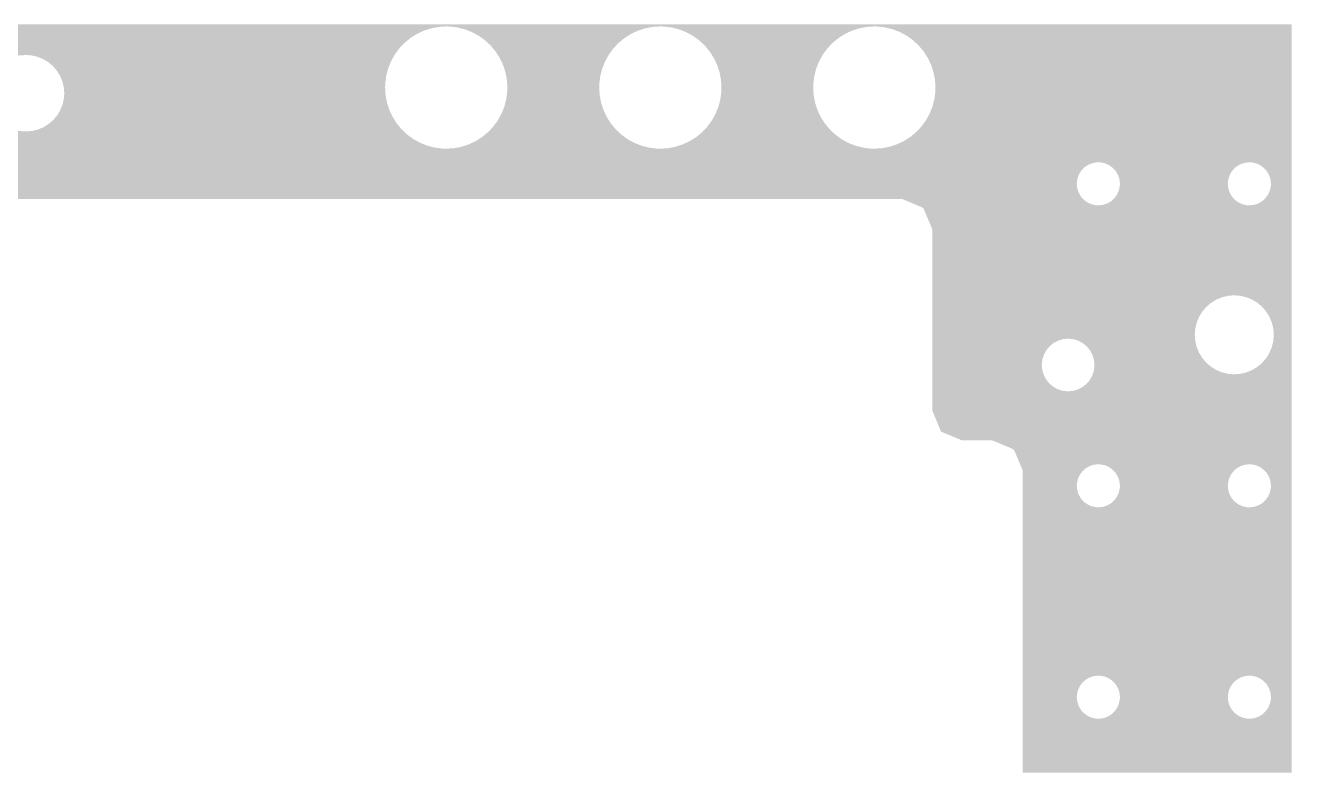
# Model space of a CAD drawing. Extents: x 295 to 953, y 10 to 290.
# Drawn here: x 613.6 to 674.8, y 80.9 to 117.1 of the extents above; entities that cross this region are included whole.
import ezdxf

# ---------------------------------------------------------------- set-up
doc = ezdxf.new("R2010")
doc.units = 0
doc.header["$LTSCALE"] = 5
doc.header["$MEASUREMENT"] = 0
doc.layers.add('PWR', color=7, linetype='CONTINUOUS')

msp = doc.modelspace()

# ---------------------------------------------------------------- linework, layer by layer
at = {"layer": 'PWR'}
for points in [[(511.399, 117.013), (511.399, 117.121), (674.829, 117.013), (674.829, 117.121)], [(545.295, 117.007), (545.113, 117.013), (633.863, 117.007), (633.952, 117.013)], [(545.436, 116.99), (545.295, 117.007), (633.581, 116.99), (633.863, 117.007)], [(545.664, 116.961), (545.436, 116.99), (633.432, 116.961), (633.581, 116.99)], [(545.825, 116.92), (545.664, 116.961), (633.216, 116.92), (633.432, 116.961)], [(634.134, 117.007), (633.952, 117.013), (644.215, 117.007), (644.304, 117.013)], [(634.276, 116.99), (634.134, 117.007), (643.933, 116.99), (644.215, 117.007)], [(634.503, 116.961), (634.276, 116.99), (643.784, 116.961), (643.933, 116.99)], [(634.664, 116.92), (634.503, 116.961), (643.568, 116.92), (643.784, 116.961)], [(644.486, 117.007), (644.304, 117.013), (654.561, 117.007), (654.65, 117.013)], [(644.628, 116.99), (644.486, 117.007), (654.279, 116.99), (654.561, 117.007)], [(644.855, 116.961), (644.628, 116.99), (654.131, 116.961), (654.279, 116.99)], [(645.016, 116.92), (644.855, 116.961), (653.915, 116.92), (654.131, 116.961)], [(654.832, 117.007), (654.65, 117.013), (674.829, 117.007), (674.829, 117.013)], [(655.201, 116.961), (654.832, 117.007), (674.829, 116.961), (674.829, 117.007)], [(655.561, 116.869), (655.201, 116.961), (674.829, 116.869), (674.829, 116.961)], [(546.024, 116.869), (545.825, 116.92), (633.06, 116.869), (633.216, 116.92)], [(546.186, 116.805), (546.024, 116.869), (632.863, 116.805), (633.06, 116.869)], [(546.369, 116.733), (546.186, 116.805), (632.709, 116.733), (632.863, 116.805)], [(546.526, 116.647), (546.369, 116.733), (632.527, 116.647), (632.709, 116.733)], [(546.695, 116.554), (546.526, 116.647), (632.381, 116.554), (632.527, 116.647)], [(546.841, 116.447), (546.695, 116.554), (632.213, 116.447), (632.381, 116.554)], [(546.995, 116.336), (546.841, 116.447), (632.078, 116.336), (632.213, 116.447)], [(547.129, 116.211), (546.995, 116.336), (631.927, 116.211), (632.078, 116.336)], [(634.863, 116.869), (634.664, 116.92), (643.412, 116.869), (643.568, 116.92)], [(635.025, 116.805), (634.863, 116.869), (643.215, 116.805), (643.412, 116.869)], [(635.208, 116.733), (635.025, 116.805), (643.061, 116.733), (643.215, 116.805)], [(635.365, 116.647), (635.208, 116.733), (642.879, 116.647), (643.061, 116.733)], [(635.534, 116.554), (635.365, 116.647), (642.733, 116.554), (642.879, 116.647)], [(635.681, 116.447), (635.534, 116.554), (642.565, 116.447), (642.733, 116.554)], [(635.835, 116.336), (635.681, 116.447), (642.43, 116.336), (642.565, 116.447)], [(635.968, 116.211), (635.835, 116.336), (642.279, 116.211), (642.43, 116.336)], [(645.215, 116.869), (645.016, 116.92), (653.758, 116.869), (653.915, 116.92)], [(645.377, 116.805), (645.215, 116.869), (653.561, 116.805), (653.758, 116.869)], [(645.56, 116.733), (645.377, 116.805), (653.408, 116.733), (653.561, 116.805)], [(645.717, 116.647), (645.56, 116.733), (653.225, 116.647), (653.408, 116.733)], [(645.886, 116.554), (645.717, 116.647), (653.079, 116.554), (653.225, 116.647)], [(646.033, 116.447), (645.886, 116.554), (652.912, 116.447), (653.079, 116.554)], [(646.187, 116.336), (646.033, 116.447), (652.777, 116.336), (652.912, 116.447)], [(646.32, 116.211), (646.187, 116.336), (652.625, 116.211), (652.777, 116.336)], [(655.907, 116.733), (655.561, 116.869), (674.829, 116.733), (674.829, 116.869)], [(656.232, 116.554), (655.907, 116.733), (674.829, 116.554), (674.829, 116.733)], [(656.533, 116.336), (656.232, 116.554), (674.829, 116.336), (674.829, 116.554)], [(656.804, 116.082), (656.533, 116.336), (674.829, 116.082), (674.829, 116.336)], [(547.266, 116.082), (547.129, 116.211), (631.806, 116.082), (631.927, 116.211)], [(547.384, 115.94), (547.266, 116.082), (631.673, 115.94), (631.806, 116.082)], [(547.503, 115.795), (547.384, 115.94), (631.569, 115.795), (631.673, 115.94)], [(547.603, 115.639), (547.503, 115.795), (631.455, 115.639), (631.569, 115.795)], [(636.106, 116.082), (635.968, 116.211), (642.158, 116.082), (642.279, 116.211)], [(636.223, 115.94), (636.106, 116.082), (642.025, 115.94), (642.158, 116.082)], [(636.343, 115.795), (636.223, 115.94), (641.921, 115.795), (642.025, 115.94)], [(636.442, 115.639), (636.343, 115.795), (641.807, 115.639), (641.921, 115.795)], [(646.458, 116.082), (646.32, 116.211), (652.505, 116.082), (652.625, 116.211)], [(646.575, 115.94), (646.458, 116.082), (652.371, 115.94), (652.505, 116.082)], [(646.695, 115.795), (646.575, 115.94), (652.267, 115.795), (652.371, 115.94)], [(646.794, 115.639), (646.695, 115.795), (652.153, 115.639), (652.267, 115.795)], [(657.041, 115.795), (656.804, 116.082), (674.829, 115.795), (674.829, 116.082)], [(657.24, 115.482), (657.041, 115.795), (674.829, 115.482), (674.829, 115.795)], [(547.608, 115.631), (547.603, 115.639), (631.451, 115.631), (631.455, 115.639)], [(547.623, 115.608), (547.608, 115.631), (613.341, 115.608), (613.634, 115.631)], [(613.891, 115.613), (613.634, 115.631), (631.441, 115.613), (631.451, 115.631)], [(614.177, 115.549), (613.891, 115.613), (631.406, 115.549), (631.441, 115.613)], [(614.45, 115.441), (614.177, 115.549), (631.346, 115.441), (631.406, 115.549)], [(614.665, 115.313), (614.45, 115.441), (631.276, 115.313), (631.346, 115.441)], [(614.703, 115.291), (614.665, 115.313), (631.267, 115.291), (631.276, 115.313)], [(614.928, 115.102), (614.703, 115.291), (631.193, 115.102), (631.267, 115.291)], [(636.542, 115.482), (636.442, 115.639), (641.721, 115.482), (641.807, 115.639)], [(636.621, 115.313), (636.542, 115.482), (641.628, 115.313), (641.721, 115.482)], [(636.7, 115.146), (636.621, 115.313), (641.562, 115.146), (641.628, 115.313)], [(636.758, 114.968), (636.7, 115.146), (641.492, 114.968), (641.562, 115.146)], [(646.894, 115.482), (646.794, 115.639), (652.067, 115.482), (652.153, 115.639)], [(646.973, 115.313), (646.894, 115.482), (651.974, 115.313), (652.067, 115.482)], [(647.052, 115.146), (646.973, 115.313), (651.908, 115.146), (651.974, 115.313)], [(647.11, 114.968), (647.052, 115.146), (651.838, 114.968), (651.908, 115.146)], [(657.398, 115.146), (657.24, 115.482), (674.829, 115.146), (674.829, 115.482)], [(657.513, 114.793), (657.398, 115.146), (674.829, 114.793), (674.829, 115.146)], [(615.045, 114.968), (614.928, 115.102), (631.14, 114.968), (631.193, 115.102)], [(615.121, 114.881), (615.045, 114.968), (631.118, 114.881), (631.14, 114.968)], [(615.276, 114.631), (615.121, 114.881), (631.054, 114.631), (631.118, 114.881)], [(615.286, 114.608), (615.276, 114.631), (631.048, 114.608), (631.054, 114.631)], [(615.39, 114.36), (615.286, 114.608), (631.017, 114.36), (631.048, 114.608)], [(636.815, 114.793), (636.758, 114.968), (641.447, 114.793), (641.492, 114.968)], [(636.85, 114.608), (636.815, 114.793), (641.4, 114.608), (641.447, 114.793)], [(636.885, 114.428), (636.85, 114.608), (641.377, 114.428), (641.4, 114.608)], [(647.167, 114.793), (647.11, 114.968), (651.793, 114.793), (651.838, 114.968)], [(647.202, 114.608), (647.167, 114.793), (651.746, 114.608), (651.793, 114.793)], [(647.237, 114.428), (647.202, 114.608), (651.723, 114.428), (651.746, 114.608)], [(657.583, 114.428), (657.513, 114.793), (674.829, 114.428), (674.829, 114.793)], [(615.419, 114.239), (615.39, 114.36), (631.002, 114.239), (631.017, 114.36)], [(615.459, 114.075), (615.419, 114.239), (630.997, 114.075), (631.002, 114.239)], [(615.461, 114.057), (615.459, 114.075), (630.996, 114.057), (630.997, 114.075)], [(615.483, 113.782), (615.461, 114.057), (631.013, 113.782), (630.996, 114.057)], [(636.897, 114.239), (636.885, 114.428), (641.354, 114.239), (641.377, 114.428)], [(636.908, 114.057), (636.897, 114.239), (641.348, 114.057), (641.354, 114.239)], [(636.902, 113.875), (636.908, 114.057), (641.359, 113.875), (641.348, 114.057)], [(647.249, 114.239), (647.237, 114.428), (651.7, 114.239), (651.723, 114.428)], [(647.26, 114.057), (647.249, 114.239), (651.694, 114.057), (651.7, 114.239)], [(647.254, 113.875), (647.26, 114.057), (651.706, 113.875), (651.694, 114.057)], [(657.606, 114.057), (657.583, 114.428), (674.829, 114.057), (674.829, 114.428)], [(657.601, 113.875), (657.606, 114.057), (674.829, 113.875), (674.829, 114.057)], [(615.401, 113.238), (615.419, 113.321), (631.116, 113.238), (631.089, 113.321)], [(615.419, 113.321), (615.465, 113.525), (631.089, 113.321), (631.05, 113.525)], [(615.465, 113.525), (615.476, 113.686), (631.05, 113.525), (631.019, 113.686)], [(615.476, 113.686), (615.483, 113.782), (631.019, 113.686), (631.013, 113.782)], [(636.764, 113.146), (636.809, 113.321), (641.498, 113.146), (641.441, 113.321)], [(636.809, 113.321), (636.856, 113.506), (641.441, 113.321), (641.406, 113.506)], [(636.856, 113.506), (636.879, 113.686), (641.406, 113.506), (641.371, 113.686)], [(636.879, 113.686), (636.902, 113.875), (641.371, 113.686), (641.359, 113.875)], [(647.116, 113.146), (647.161, 113.321), (651.844, 113.146), (651.787, 113.321)], [(647.161, 113.321), (647.208, 113.506), (651.787, 113.321), (651.752, 113.506)], [(647.208, 113.506), (647.231, 113.686), (651.752, 113.506), (651.718, 113.686)], [(647.231, 113.686), (647.254, 113.875), (651.718, 113.686), (651.706, 113.875)], [(657.462, 113.146), (657.555, 113.506), (674.829, 113.146), (674.829, 113.506)], [(657.555, 113.506), (657.601, 113.875), (674.829, 113.506), (674.829, 113.875)], [(615.074, 112.632), (615.142, 112.713), (631.362, 112.632), (631.324, 112.713)], [(615.142, 112.713), (615.292, 112.965), (631.324, 112.713), (631.205, 112.965)], [(615.292, 112.965), (615.293, 112.968), (631.205, 112.965), (631.204, 112.968)], [(615.293, 112.968), (615.401, 113.238), (631.204, 112.968), (631.116, 113.238)], [(636.535, 112.632), (636.628, 112.801), (641.714, 112.632), (641.635, 112.801)], [(636.628, 112.801), (636.694, 112.968), (641.635, 112.801), (641.556, 112.968)], [(636.694, 112.968), (636.764, 113.146), (641.556, 112.968), (641.498, 113.146)], [(646.887, 112.632), (646.98, 112.801), (652.06, 112.632), (651.981, 112.801)], [(646.98, 112.801), (647.046, 112.968), (651.981, 112.801), (651.902, 112.968)], [(647.046, 112.968), (647.116, 113.146), (651.902, 112.968), (651.844, 113.146)], [(657.147, 112.475), (657.326, 112.801), (674.829, 112.475), (674.829, 112.801)], [(657.326, 112.801), (657.462, 113.146), (674.829, 112.801), (674.829, 113.146)], [(614.226, 112.032), (614.483, 112.14), (631.798, 112.032), (631.709, 112.14)], [(614.483, 112.14), (614.732, 112.295), (631.709, 112.14), (631.581, 112.295)], [(614.732, 112.295), (614.759, 112.318), (631.581, 112.295), (631.561, 112.318)], [(614.759, 112.318), (614.954, 112.488), (631.561, 112.318), (631.454, 112.488)], [(614.954, 112.488), (615.074, 112.632), (631.454, 112.488), (631.362, 112.632)], [(636.098, 112.032), (636.231, 112.174), (642.15, 112.032), (642.033, 112.174)], [(636.231, 112.174), (636.335, 112.318), (642.033, 112.174), (641.913, 112.318)], [(636.335, 112.318), (636.449, 112.475), (641.913, 112.318), (641.814, 112.475)], [(636.449, 112.475), (636.535, 112.632), (641.814, 112.475), (641.714, 112.632)], [(646.45, 112.032), (646.583, 112.174), (652.497, 112.032), (652.379, 112.174)], [(646.583, 112.174), (646.687, 112.318), (652.379, 112.174), (652.26, 112.318)], [(646.687, 112.318), (646.801, 112.475), (652.26, 112.318), (652.16, 112.475)], [(646.801, 112.475), (646.887, 112.632), (652.16, 112.475), (652.06, 112.632)], [(656.675, 111.903), (656.929, 112.174), (674.829, 111.903), (674.829, 112.174)], [(656.929, 112.174), (657.147, 112.475), (674.829, 112.174), (674.829, 112.475)], [(604.389, 111.933), (604.383, 111.951), (613.634, 111.933), (613.376, 111.951)], [(604.43, 111.811), (604.389, 111.933), (632.034, 111.811), (631.904, 111.933)], [(604.425, 111.381), (604.449, 111.5), (632.696, 111.381), (632.48, 111.5)], [(604.433, 111.778), (604.43, 111.811), (632.069, 111.778), (632.034, 111.811)], [(604.453, 111.592), (604.433, 111.778), (632.326, 111.592), (632.069, 111.778)], [(604.449, 111.5), (604.451, 111.56), (632.48, 111.5), (632.37, 111.56)], [(604.451, 111.56), (604.453, 111.592), (632.37, 111.56), (632.326, 111.592)], [(613.634, 111.933), (613.926, 111.957), (631.904, 111.933), (631.879, 111.957)], [(613.926, 111.957), (614.212, 112.026), (631.879, 111.957), (631.805, 112.026)], [(614.212, 112.026), (614.226, 112.032), (631.805, 112.026), (631.798, 112.032)], [(635.195, 111.381), (635.377, 111.467), (643.048, 111.381), (642.891, 111.467)], [(635.377, 111.467), (635.523, 111.56), (642.891, 111.467), (642.722, 111.56)], [(635.523, 111.56), (635.691, 111.666), (642.722, 111.56), (642.575, 111.666)], [(635.691, 111.666), (635.826, 111.778), (642.575, 111.666), (642.421, 111.778)], [(635.826, 111.778), (635.977, 111.903), (642.421, 111.778), (642.288, 111.903)], [(635.977, 111.903), (636.098, 112.032), (642.288, 111.903), (642.15, 112.032)], [(645.547, 111.381), (645.729, 111.467), (653.394, 111.381), (653.237, 111.467)], [(645.729, 111.467), (645.875, 111.56), (653.237, 111.467), (653.068, 111.56)], [(645.875, 111.56), (646.043, 111.666), (653.068, 111.56), (652.922, 111.666)], [(646.043, 111.666), (646.178, 111.778), (652.922, 111.666), (652.768, 111.778)], [(646.178, 111.778), (646.329, 111.903), (652.768, 111.778), (652.634, 111.903)], [(646.329, 111.903), (646.45, 112.032), (652.634, 111.903), (652.497, 112.032)], [(655.739, 111.309), (656.075, 111.467), (674.829, 111.309), (674.829, 111.467)], [(656.075, 111.467), (656.389, 111.666), (674.829, 111.467), (674.829, 111.666)], [(656.389, 111.666), (656.675, 111.903), (674.829, 111.666), (674.829, 111.903)], [(604.029, 110.752), (604.192, 110.901), (674.829, 110.752), (674.829, 110.901)], [(604.192, 110.901), (604.319, 111.081), (674.829, 110.901), (674.829, 111.081)], [(604.319, 111.081), (604.328, 111.101), (674.829, 111.081), (674.829, 111.101)], [(604.328, 111.101), (604.33, 111.106), (633.952, 111.101), (633.77, 111.106)], [(604.33, 111.106), (604.35, 111.153), (633.77, 111.106), (633.401, 111.153)], [(604.35, 111.153), (604.39, 111.245), (633.401, 111.153), (633.041, 111.245)], [(604.39, 111.245), (604.406, 111.283), (633.041, 111.245), (632.943, 111.283)], [(604.406, 111.283), (604.425, 111.381), (632.943, 111.283), (632.696, 111.381)], [(633.952, 111.101), (634.041, 111.106), (644.304, 111.101), (644.122, 111.106)], [(634.041, 111.106), (634.323, 111.124), (644.122, 111.106), (643.98, 111.124)], [(634.323, 111.124), (634.472, 111.153), (643.98, 111.124), (643.753, 111.153)], [(634.472, 111.153), (634.688, 111.194), (643.753, 111.153), (643.592, 111.194)], [(634.688, 111.194), (634.844, 111.245), (643.592, 111.194), (643.393, 111.245)], [(634.844, 111.245), (635.041, 111.309), (643.393, 111.245), (643.231, 111.309)], [(635.041, 111.309), (635.195, 111.381), (643.231, 111.309), (643.048, 111.381)], [(644.304, 111.101), (644.393, 111.106), (654.65, 111.101), (654.468, 111.106)], [(644.393, 111.106), (644.675, 111.124), (654.468, 111.106), (654.326, 111.124)], [(644.675, 111.124), (644.824, 111.153), (654.326, 111.124), (654.099, 111.153)], [(644.824, 111.153), (645.04, 111.194), (654.099, 111.153), (653.938, 111.194)], [(645.04, 111.194), (645.196, 111.245), (653.938, 111.194), (653.739, 111.245)], [(645.196, 111.245), (645.393, 111.309), (653.739, 111.245), (653.577, 111.309)], [(645.393, 111.309), (645.547, 111.381), (653.577, 111.309), (653.394, 111.381)], [(654.65, 111.101), (655.021, 111.124), (674.829, 111.101), (674.829, 111.124)], [(655.021, 111.124), (655.386, 111.194), (674.829, 111.124), (674.829, 111.194)], [(655.386, 111.194), (655.739, 111.309), (674.829, 111.194), (674.829, 111.309)], [(511.399, 110.444), (511.399, 110.549), (674.829, 110.444), (674.829, 110.549)], [(511.399, 110.42), (511.399, 110.444), (665.262, 110.42), (665.481, 110.444)], [(511.399, 110.351), (511.399, 110.42), (665.053, 110.351), (665.262, 110.42)], [(511.399, 110.24), (511.399, 110.351), (664.862, 110.24), (665.053, 110.351)], [(511.399, 110.091), (511.399, 110.24), (664.7, 110.091), (664.862, 110.24)], [(603.41, 110.549), (603.629, 110.572), (674.829, 110.549), (674.829, 110.572)], [(603.629, 110.572), (603.839, 110.641), (674.829, 110.572), (674.829, 110.641)], [(603.839, 110.641), (604.029, 110.752), (674.829, 110.641), (674.829, 110.752)], [(665.573, 110.439), (665.481, 110.444), (672.746, 110.439), (672.784, 110.444)], [(665.671, 110.42), (665.573, 110.439), (672.565, 110.42), (672.746, 110.439)], [(665.789, 110.397), (665.671, 110.42), (672.494, 110.397), (672.565, 110.42)], [(665.896, 110.351), (665.789, 110.397), (672.355, 110.351), (672.494, 110.397)], [(665.992, 110.31), (665.896, 110.351), (672.284, 110.31), (672.355, 110.351)], [(666.09, 110.24), (665.992, 110.31), (672.165, 110.24), (672.284, 110.31)], [(666.172, 110.182), (666.09, 110.24), (672.102, 110.182), (672.165, 110.24)], [(672.876, 110.439), (672.784, 110.444), (674.829, 110.439), (674.829, 110.444)], [(673.092, 110.397), (672.876, 110.439), (674.829, 110.397), (674.829, 110.439)], [(673.294, 110.31), (673.092, 110.397), (674.829, 110.31), (674.829, 110.397)], [(673.474, 110.182), (673.294, 110.31), (674.829, 110.182), (674.829, 110.31)], [(511.399, 109.911), (511.399, 110.091), (664.572, 109.911), (664.7, 110.091)], [(511.399, 109.709), (511.399, 109.911), (664.485, 109.709), (664.572, 109.911)], [(511.399, 109.493), (511.399, 109.709), (664.443, 109.493), (664.485, 109.709)], [(666.255, 110.091), (666.172, 110.182), (672.002, 110.091), (672.102, 110.182)], [(666.321, 110.02), (666.255, 110.091), (671.951, 110.02), (672.002, 110.091)], [(666.384, 109.911), (666.321, 110.02), (671.875, 109.911), (671.951, 110.02)], [(666.432, 109.829), (666.384, 109.911), (671.839, 109.829), (671.875, 109.911)], [(666.472, 109.709), (666.432, 109.829), (671.788, 109.709), (671.839, 109.829)], [(666.501, 109.62), (666.472, 109.709), (671.77, 109.62), (671.788, 109.709)], [(666.514, 109.493), (666.501, 109.62), (671.745, 109.493), (671.77, 109.62)], [(673.623, 110.02), (673.474, 110.182), (674.829, 110.02), (674.829, 110.182)], [(673.734, 109.829), (673.623, 110.02), (674.829, 109.829), (674.829, 110.02)], [(673.803, 109.62), (673.734, 109.829), (674.829, 109.62), (674.829, 109.829)], [(673.827, 109.401), (673.803, 109.62), (674.829, 109.401), (674.829, 109.62)], [(511.399, 109.401), (511.399, 109.493), (664.439, 109.401), (664.443, 109.493)], [(511.399, 109.182), (511.399, 109.401), (664.462, 109.182), (664.439, 109.401)], [(511.399, 108.972), (511.399, 109.182), (664.531, 108.972), (664.462, 109.182)], [(666.426, 108.972), (666.478, 109.093), (671.833, 108.972), (671.794, 109.093)], [(666.478, 109.093), (666.495, 109.182), (671.794, 109.093), (671.764, 109.182)], [(666.495, 109.182), (666.52, 109.309), (671.764, 109.182), (671.751, 109.309)], [(666.524, 109.401), (666.514, 109.493), (671.741, 109.401), (671.745, 109.493)], [(666.52, 109.309), (666.524, 109.401), (671.751, 109.309), (671.741, 109.401)], [(673.693, 108.89), (673.78, 109.093), (674.829, 108.89), (674.829, 109.093)], [(673.78, 109.093), (673.823, 109.309), (674.829, 109.093), (674.829, 109.309)], [(673.823, 109.309), (673.827, 109.401), (674.829, 109.309), (674.829, 109.401)], [(511.399, 108.782), (511.399, 108.972), (664.642, 108.782), (664.531, 108.972)], [(511.399, 108.671), (511.399, 108.782), (664.744, 108.671), (664.642, 108.782)], [(656.015, 108.659), (655.959, 108.671), (664.754, 108.659), (664.744, 108.671)], [(656.11, 108.619), (656.015, 108.659), (664.791, 108.619), (664.754, 108.659)], [(656.415, 108.492), (656.11, 108.619), (664.971, 108.492), (664.791, 108.619)], [(656.622, 108.405), (656.415, 108.492), (665.173, 108.405), (664.971, 108.492)], [(656.723, 108.362), (656.622, 108.405), (665.389, 108.362), (665.173, 108.405)], [(665.519, 108.362), (665.701, 108.381), (672.692, 108.362), (672.594, 108.381)], [(665.701, 108.381), (665.771, 108.405), (672.594, 108.381), (672.476, 108.405)], [(665.771, 108.405), (665.91, 108.45), (672.476, 108.405), (672.37, 108.45)], [(665.91, 108.45), (665.981, 108.492), (672.37, 108.45), (672.273, 108.492)], [(665.981, 108.492), (666.1, 108.561), (672.273, 108.492), (672.175, 108.561)], [(666.1, 108.561), (666.163, 108.619), (672.175, 108.561), (672.093, 108.619)], [(666.163, 108.619), (666.263, 108.71), (672.093, 108.619), (672.01, 108.71)], [(666.263, 108.71), (666.314, 108.782), (672.01, 108.71), (671.945, 108.782)], [(666.314, 108.782), (666.39, 108.89), (671.945, 108.782), (671.881, 108.89)], [(666.39, 108.89), (666.426, 108.972), (671.881, 108.89), (671.833, 108.972)], [(672.784, 108.358), (673.003, 108.381), (674.829, 108.358), (674.829, 108.381)], [(673.003, 108.381), (673.212, 108.45), (674.829, 108.381), (674.829, 108.45)], [(673.212, 108.45), (673.403, 108.561), (674.829, 108.45), (674.829, 108.561)], [(673.403, 108.561), (673.565, 108.71), (674.829, 108.561), (674.829, 108.71)], [(673.565, 108.71), (673.693, 108.89), (674.829, 108.71), (674.829, 108.89)], [(656.733, 108.358), (656.723, 108.362), (665.481, 108.358), (665.389, 108.362)], [(656.962, 108.262), (656.733, 108.358), (674.829, 108.262), (674.829, 108.358)], [(656.988, 108.247), (656.962, 108.262), (674.829, 108.247), (674.829, 108.262)], [(657.04, 108.184), (656.988, 108.247), (674.829, 108.184), (674.829, 108.247)], [(657.437, 107.237), (657.04, 108.184), (674.829, 107.237), (674.829, 108.184)], [(665.481, 108.358), (665.519, 108.362), (672.784, 108.358), (672.692, 108.362)], [(657.449, 107.181), (657.437, 107.237), (674.829, 107.181), (674.829, 107.237)], [(657.449, 104.009), (657.449, 107.181), (674.829, 104.009), (674.829, 107.181)], [(657.449, 103.985), (657.449, 104.009), (671.756, 103.985), (672.054, 104.009)], [(657.449, 103.916), (657.449, 103.985), (671.466, 103.916), (671.756, 103.985)], [(657.449, 103.802), (657.449, 103.916), (671.189, 103.802), (671.466, 103.916)], [(657.449, 103.647), (657.449, 103.802), (670.935, 103.647), (671.189, 103.802)], [(657.449, 103.453), (657.449, 103.647), (670.707, 103.453), (670.935, 103.647)], [(672.363, 103.983), (672.054, 104.009), (674.829, 103.983), (674.829, 104.009)], [(672.653, 103.912), (672.363, 103.983), (674.829, 103.912), (674.829, 103.983)], [(672.928, 103.797), (672.653, 103.912), (674.829, 103.797), (674.829, 103.912)], [(673.182, 103.64), (672.928, 103.797), (674.829, 103.64), (674.829, 103.797)], [(673.409, 103.445), (673.182, 103.64), (674.829, 103.445), (674.829, 103.64)], [(657.449, 103.227), (657.449, 103.453), (670.512, 103.227), (670.707, 103.453)], [(657.449, 102.973), (657.449, 103.227), (670.355, 102.973), (670.512, 103.227)], [(657.449, 102.698), (657.449, 102.973), (670.24, 102.698), (670.355, 102.973)], [(673.602, 103.217), (673.409, 103.445), (674.829, 103.217), (674.829, 103.445)], [(673.757, 102.962), (673.602, 103.217), (674.829, 102.962), (674.829, 103.217)], [(673.871, 102.686), (673.757, 102.962), (674.829, 102.686), (674.829, 102.962)], [(657.449, 102.408), (657.449, 102.698), (670.168, 102.408), (670.24, 102.698)], [(657.449, 102.098), (657.449, 102.408), (670.143, 102.098), (670.168, 102.408)], [(673.941, 102.396), (673.871, 102.686), (674.829, 102.396), (674.829, 102.686)], [(673.964, 102.098), (673.941, 102.396), (674.829, 102.098), (674.829, 102.396)], [(657.449, 101.911), (657.449, 102.098), (670.158, 101.911), (670.143, 102.098)], [(657.449, 101.888), (657.449, 101.911), (663.778, 101.888), (664.021, 101.911)], [(657.449, 101.819), (657.449, 101.888), (663.545, 101.819), (663.778, 101.888)], [(657.449, 101.707), (657.449, 101.819), (663.328, 101.707), (663.545, 101.819)], [(657.449, 101.555), (657.449, 101.707), (663.137, 101.555), (663.328, 101.707)], [(664.069, 101.91), (664.021, 101.911), (670.158, 101.91), (670.158, 101.911)], [(664.31, 101.878), (664.069, 101.91), (670.16, 101.878), (670.158, 101.91)], [(664.54, 101.801), (664.31, 101.878), (670.167, 101.801), (670.16, 101.878)], [(664.541, 101.8), (664.54, 101.801), (670.167, 101.8), (670.167, 101.801)], [(664.753, 101.68), (664.541, 101.8), (670.195, 101.68), (670.167, 101.8)], [(664.938, 101.521), (664.753, 101.68), (670.233, 101.521), (670.195, 101.68)], [(673.867, 101.499), (673.939, 101.789), (674.829, 101.499), (674.829, 101.789)], [(673.939, 101.789), (673.964, 102.098), (674.829, 101.789), (674.829, 102.098)], [(657.449, 101.37), (657.449, 101.555), (662.979, 101.37), (663.137, 101.555)], [(657.449, 101.158), (657.449, 101.37), (662.858, 101.158), (662.979, 101.37)], [(657.449, 100.927), (657.449, 101.158), (662.781, 100.927), (662.858, 101.158)], [(664.947, 101.51), (664.938, 101.521), (670.236, 101.51), (670.233, 101.521)], [(665.09, 101.33), (664.947, 101.51), (670.31, 101.33), (670.236, 101.51)], [(665.14, 101.234), (665.09, 101.33), (670.35, 101.234), (670.31, 101.33)], [(665.202, 101.114), (665.14, 101.234), (670.423, 101.114), (670.35, 101.234)], [(665.242, 100.979), (665.202, 101.114), (670.505, 100.979), (670.423, 101.114)], [(673.595, 100.97), (673.752, 101.224), (674.829, 100.97), (674.829, 101.224)], [(673.752, 101.224), (673.867, 101.499), (674.829, 101.224), (674.829, 101.499)], [(657.449, 100.686), (657.449, 100.927), (662.748, 100.686), (662.781, 100.927)], [(657.449, 100.638), (657.449, 100.686), (662.747, 100.638), (662.748, 100.686)], [(657.449, 100.395), (657.449, 100.638), (662.771, 100.395), (662.747, 100.638)], [(665.271, 100.88), (665.242, 100.979), (670.589, 100.88), (670.505, 100.979)], [(665.268, 100.4), (665.289, 100.557), (671.179, 100.4), (670.925, 100.557)], [(665.283, 100.752), (665.271, 100.88), (670.699, 100.752), (670.589, 100.88)], [(665.294, 100.638), (665.283, 100.752), (670.831, 100.638), (670.699, 100.752)], [(665.289, 100.557), (665.293, 100.59), (670.925, 100.557), (670.887, 100.59)], [(665.293, 100.59), (665.294, 100.638), (670.887, 100.59), (670.831, 100.638)], [(672.918, 100.395), (673.173, 100.55), (674.829, 100.395), (674.829, 100.55)], [(673.173, 100.55), (673.4, 100.743), (674.829, 100.55), (674.829, 100.743)], [(673.4, 100.743), (673.595, 100.97), (674.829, 100.743), (674.829, 100.97)], [(657.449, 100.161), (657.449, 100.395), (662.84, 100.161), (662.771, 100.395)], [(657.449, 99.945), (657.449, 100.161), (662.952, 99.945), (662.84, 100.161)], [(657.449, 99.754), (657.449, 99.945), (663.103, 99.754), (662.952, 99.945)], [(664.904, 99.72), (665.063, 99.905), (674.829, 99.72), (674.829, 99.905)], [(665.063, 99.905), (665.183, 100.117), (674.829, 99.905), (674.829, 100.117)], [(665.183, 100.117), (665.207, 100.188), (674.829, 100.117), (674.829, 100.188)], [(665.207, 100.188), (665.215, 100.213), (672.054, 100.188), (671.744, 100.213)], [(665.215, 100.213), (665.239, 100.284), (671.744, 100.213), (671.454, 100.284)], [(665.239, 100.284), (665.261, 100.348), (671.454, 100.284), (671.302, 100.348)], [(665.261, 100.348), (665.268, 100.4), (671.302, 100.348), (671.179, 100.4)], [(672.054, 100.188), (672.351, 100.211), (674.829, 100.188), (674.829, 100.211)], [(672.351, 100.211), (672.642, 100.281), (674.829, 100.211), (674.829, 100.281)], [(672.642, 100.281), (672.918, 100.395), (674.829, 100.281), (674.829, 100.395)], [(657.449, 99.596), (657.449, 99.754), (663.289, 99.596), (663.103, 99.754)], [(657.449, 99.475), (657.449, 99.596), (663.5, 99.475), (663.289, 99.596)], [(657.449, 99.398), (657.449, 99.475), (663.731, 99.398), (663.5, 99.475)], [(657.449, 99.365), (657.449, 99.398), (663.973, 99.365), (663.731, 99.398)], [(657.449, 99.364), (657.449, 99.365), (664.021, 99.364), (663.973, 99.365)], [(657.449, 98.447), (657.449, 99.364), (674.829, 98.447), (674.829, 99.364)], [(664.021, 99.364), (664.263, 99.388), (674.829, 99.364), (674.829, 99.388)], [(664.263, 99.388), (664.497, 99.457), (674.829, 99.388), (674.829, 99.457)], [(664.497, 99.457), (664.713, 99.569), (674.829, 99.457), (674.829, 99.569)], [(664.713, 99.569), (664.904, 99.72), (674.829, 99.569), (674.829, 99.72)], [(657.876, 97.414), (657.449, 98.447), (674.829, 97.414), (674.829, 98.447)], [(658.909, 96.987), (657.876, 97.414), (674.829, 96.987), (674.829, 97.414)], [(660.397, 96.975), (660.34, 96.987), (674.829, 96.975), (674.829, 96.987)], [(661.343, 96.578), (660.397, 96.975), (674.829, 96.578), (674.829, 96.975)], [(661.37, 96.563), (661.343, 96.578), (674.829, 96.563), (674.829, 96.578)], [(661.421, 96.5), (661.37, 96.563), (674.829, 96.5), (674.829, 96.563)], [(661.699, 95.839), (661.421, 96.5), (674.829, 95.839), (674.829, 96.5)], [(661.709, 95.815), (661.699, 95.839), (665.262, 95.815), (665.481, 95.839)], [(661.738, 95.746), (661.709, 95.815), (665.053, 95.746), (665.262, 95.815)], [(661.784, 95.635), (661.738, 95.746), (664.862, 95.635), (665.053, 95.746)], [(661.819, 95.553), (661.784, 95.635), (664.773, 95.553), (664.862, 95.635)], [(661.83, 95.497), (661.819, 95.553), (664.711, 95.497), (664.773, 95.553)], [(665.573, 95.834), (665.481, 95.839), (672.746, 95.834), (672.784, 95.839)], [(665.671, 95.815), (665.573, 95.834), (672.565, 95.815), (672.746, 95.834)], [(665.789, 95.792), (665.671, 95.815), (672.494, 95.792), (672.565, 95.815)], [(665.896, 95.746), (665.789, 95.792), (672.355, 95.746), (672.494, 95.792)], [(665.992, 95.705), (665.896, 95.746), (672.284, 95.705), (672.355, 95.746)], [(666.09, 95.635), (665.992, 95.705), (672.165, 95.635), (672.284, 95.705)], [(666.172, 95.577), (666.09, 95.635), (672.102, 95.577), (672.165, 95.635)], [(666.255, 95.486), (666.172, 95.577), (672.002, 95.486), (672.102, 95.577)], [(672.876, 95.834), (672.784, 95.839), (674.829, 95.834), (674.829, 95.839)], [(673.092, 95.792), (672.876, 95.834), (674.829, 95.792), (674.829, 95.834)], [(673.294, 95.705), (673.092, 95.792), (674.829, 95.705), (674.829, 95.792)], [(673.474, 95.577), (673.294, 95.705), (674.829, 95.577), (674.829, 95.705)], [(673.623, 95.415), (673.474, 95.577), (674.829, 95.415), (674.829, 95.577)], [(661.83, 95.486), (661.83, 95.497), (664.7, 95.486), (664.711, 95.497)], [(661.83, 95.306), (661.83, 95.486), (664.572, 95.306), (664.7, 95.486)], [(661.83, 95.104), (661.83, 95.306), (664.485, 95.104), (664.572, 95.306)], [(661.83, 94.888), (661.83, 95.104), (664.443, 94.888), (664.485, 95.104)], [(666.321, 95.415), (666.255, 95.486), (671.951, 95.415), (672.002, 95.486)], [(666.384, 95.306), (666.321, 95.415), (671.875, 95.306), (671.951, 95.415)], [(666.432, 95.224), (666.384, 95.306), (671.839, 95.224), (671.875, 95.306)], [(666.472, 95.104), (666.432, 95.224), (671.788, 95.104), (671.839, 95.224)], [(666.501, 95.015), (666.472, 95.104), (671.77, 95.015), (671.788, 95.104)], [(666.514, 94.888), (666.501, 95.015), (671.745, 94.888), (671.77, 95.015)], [(673.734, 95.224), (673.623, 95.415), (674.829, 95.224), (674.829, 95.415)], [(673.803, 95.015), (673.734, 95.224), (674.829, 95.015), (674.829, 95.224)], [(673.827, 94.796), (673.803, 95.015), (674.829, 94.796), (674.829, 95.015)], [(661.83, 94.796), (661.83, 94.888), (664.439, 94.796), (664.443, 94.888)], [(661.83, 94.577), (661.83, 94.796), (664.462, 94.577), (664.439, 94.796)], [(661.83, 94.367), (661.83, 94.577), (664.531, 94.367), (664.462, 94.577)], [(661.83, 94.177), (661.83, 94.367), (664.642, 94.177), (664.531, 94.367)], [(666.39, 94.285), (666.426, 94.367), (671.881, 94.285), (671.833, 94.367)], [(666.426, 94.367), (666.478, 94.488), (671.833, 94.367), (671.794, 94.488)], [(666.478, 94.488), (666.495, 94.577), (671.794, 94.488), (671.764, 94.577)], [(666.495, 94.577), (666.52, 94.704), (671.764, 94.577), (671.751, 94.704)], [(666.524, 94.796), (666.514, 94.888), (671.741, 94.796), (671.745, 94.888)], [(666.52, 94.704), (666.524, 94.796), (671.751, 94.704), (671.741, 94.796)], [(673.693, 94.285), (673.78, 94.488), (674.829, 94.285), (674.829, 94.488)], [(673.78, 94.488), (673.823, 94.704), (674.829, 94.488), (674.829, 94.704)], [(673.823, 94.704), (673.827, 94.796), (674.829, 94.704), (674.829, 94.796)], [(661.83, 94.014), (661.83, 94.177), (664.791, 94.014), (664.642, 94.177)], [(661.83, 93.887), (661.83, 94.014), (664.971, 93.887), (664.791, 94.014)], [(661.83, 93.8), (661.83, 93.887), (665.173, 93.8), (664.971, 93.887)], [(661.83, 93.757), (661.83, 93.8), (665.389, 93.757), (665.173, 93.8)], [(661.83, 93.753), (661.83, 93.757), (665.481, 93.753), (665.389, 93.757)], [(661.83, 85.615), (661.83, 93.753), (674.829, 85.615), (674.829, 93.753)], [(665.481, 93.753), (665.519, 93.757), (672.784, 93.753), (672.692, 93.757)], [(665.519, 93.757), (665.701, 93.776), (672.692, 93.757), (672.594, 93.776)], [(665.701, 93.776), (665.771, 93.8), (672.594, 93.776), (672.476, 93.8)], [(665.771, 93.8), (665.91, 93.845), (672.476, 93.8), (672.37, 93.845)], [(665.91, 93.845), (665.981, 93.887), (672.37, 93.845), (672.273, 93.887)], [(665.981, 93.887), (666.1, 93.956), (672.273, 93.887), (672.175, 93.956)], [(666.1, 93.956), (666.163, 94.014), (672.175, 93.956), (672.093, 94.014)], [(666.163, 94.014), (666.263, 94.105), (672.093, 94.014), (672.01, 94.105)], [(666.263, 94.105), (666.314, 94.177), (672.01, 94.105), (671.945, 94.177)], [(666.314, 94.177), (666.39, 94.285), (671.945, 94.177), (671.881, 94.285)], [(672.784, 93.753), (673.003, 93.776), (674.829, 93.753), (674.829, 93.776)], [(673.003, 93.776), (673.212, 93.845), (674.829, 93.776), (674.829, 93.845)], [(673.212, 93.845), (673.403, 93.956), (674.829, 93.845), (674.829, 93.956)], [(673.403, 93.956), (673.565, 94.105), (674.829, 93.956), (674.829, 94.105)], [(673.565, 94.105), (673.693, 94.285), (674.829, 94.105), (674.829, 94.285)], [(661.83, 85.592), (661.83, 85.615), (665.262, 85.592), (665.481, 85.615)], [(661.83, 85.523), (661.83, 85.592), (665.053, 85.523), (665.262, 85.592)], [(661.83, 85.412), (661.83, 85.523), (664.862, 85.412), (665.053, 85.523)], [(661.83, 85.263), (661.83, 85.412), (664.7, 85.263), (664.862, 85.412)], [(661.83, 85.083), (661.83, 85.263), (664.572, 85.083), (664.7, 85.263)], [(665.573, 85.611), (665.481, 85.615), (672.746, 85.611), (672.784, 85.615)], [(665.671, 85.592), (665.573, 85.611), (672.565, 85.592), (672.746, 85.611)], [(665.789, 85.568), (665.671, 85.592), (672.494, 85.568), (672.565, 85.592)], [(665.896, 85.523), (665.789, 85.568), (672.355, 85.523), (672.494, 85.568)], [(665.992, 85.481), (665.896, 85.523), (672.284, 85.481), (672.355, 85.523)], [(666.09, 85.412), (665.992, 85.481), (672.165, 85.412), (672.284, 85.481)], [(666.172, 85.354), (666.09, 85.412), (672.102, 85.354), (672.165, 85.412)], [(666.255, 85.263), (666.172, 85.354), (672.002, 85.263), (672.102, 85.354)], [(666.321, 85.191), (666.255, 85.263), (671.951, 85.191), (672.002, 85.263)], [(666.384, 85.083), (666.321, 85.191), (671.875, 85.083), (671.951, 85.191)], [(672.876, 85.611), (672.784, 85.615), (674.829, 85.611), (674.829, 85.615)], [(673.092, 85.568), (672.876, 85.611), (674.829, 85.568), (674.829, 85.611)], [(673.294, 85.481), (673.092, 85.568), (674.829, 85.481), (674.829, 85.568)], [(673.474, 85.354), (673.294, 85.481), (674.829, 85.354), (674.829, 85.481)], [(673.623, 85.191), (673.474, 85.354), (674.829, 85.191), (674.829, 85.354)], [(673.734, 85.001), (673.623, 85.191), (674.829, 85.001), (674.829, 85.191)], [(661.83, 84.88), (661.83, 85.083), (664.485, 84.88), (664.572, 85.083)], [(661.83, 84.664), (661.83, 84.88), (664.443, 84.664), (664.485, 84.88)], [(661.83, 84.572), (661.83, 84.664), (664.439, 84.572), (664.443, 84.664)], [(661.83, 84.353), (661.83, 84.572), (664.462, 84.353), (664.439, 84.572)], [(666.432, 85.001), (666.384, 85.083), (671.839, 85.001), (671.875, 85.083)], [(666.472, 84.88), (666.432, 85.001), (671.788, 84.88), (671.839, 85.001)], [(666.501, 84.791), (666.472, 84.88), (671.77, 84.791), (671.788, 84.88)], [(666.514, 84.664), (666.501, 84.791), (671.745, 84.664), (671.77, 84.791)], [(666.524, 84.572), (666.514, 84.664), (671.741, 84.572), (671.745, 84.664)], [(666.52, 84.48), (666.524, 84.572), (671.751, 84.48), (671.741, 84.572)], [(673.803, 84.791), (673.734, 85.001), (674.829, 84.791), (674.829, 85.001)], [(673.827, 84.572), (673.803, 84.791), (674.829, 84.572), (674.829, 84.791)], [(673.823, 84.48), (673.827, 84.572), (674.829, 84.48), (674.829, 84.572)], [(661.83, 84.144), (661.83, 84.353), (664.531, 84.144), (664.462, 84.353)], [(661.83, 83.953), (661.83, 84.144), (664.642, 83.953), (664.531, 84.144)], [(661.83, 83.791), (661.83, 83.953), (664.791, 83.791), (664.642, 83.953)], [(666.263, 83.882), (666.314, 83.953), (672.01, 83.882), (671.945, 83.953)], [(666.314, 83.953), (666.39, 84.062), (671.945, 83.953), (671.881, 84.062)], [(666.39, 84.062), (666.426, 84.144), (671.881, 84.062), (671.833, 84.144)], [(666.426, 84.144), (666.478, 84.264), (671.833, 84.144), (671.794, 84.264)], [(666.478, 84.264), (666.495, 84.353), (671.794, 84.264), (671.764, 84.353)], [(666.495, 84.353), (666.52, 84.48), (671.764, 84.353), (671.751, 84.48)], [(673.565, 83.882), (673.693, 84.062), (674.829, 83.882), (674.829, 84.062)], [(673.693, 84.062), (673.78, 84.264), (674.829, 84.062), (674.829, 84.264)], [(673.78, 84.264), (673.823, 84.48), (674.829, 84.264), (674.829, 84.48)], [(661.83, 83.663), (661.83, 83.791), (664.971, 83.663), (664.791, 83.791)], [(661.83, 83.576), (661.83, 83.663), (665.173, 83.576), (664.971, 83.663)], [(661.83, 83.534), (661.83, 83.576), (665.389, 83.534), (665.173, 83.576)], [(661.83, 83.529), (661.83, 83.534), (665.481, 83.529), (665.389, 83.534)], [(661.83, 80.944), (661.83, 83.529), (674.829, 80.944), (674.829, 83.529)], [(665.481, 83.529), (665.519, 83.534), (672.784, 83.529), (672.692, 83.534)], [(665.519, 83.534), (665.701, 83.553), (672.692, 83.534), (672.594, 83.553)], [(665.701, 83.553), (665.771, 83.576), (672.594, 83.553), (672.476, 83.576)], [(665.771, 83.576), (665.91, 83.622), (672.476, 83.576), (672.37, 83.622)], [(665.91, 83.622), (665.981, 83.663), (672.37, 83.622), (672.273, 83.663)], [(665.981, 83.663), (666.1, 83.733), (672.273, 83.663), (672.175, 83.733)], [(666.1, 83.733), (666.163, 83.791), (672.175, 83.733), (672.093, 83.791)], [(666.163, 83.791), (666.263, 83.882), (672.093, 83.791), (672.01, 83.882)], [(672.784, 83.529), (673.003, 83.553), (674.829, 83.529), (674.829, 83.553)], [(673.003, 83.553), (673.212, 83.622), (674.829, 83.553), (674.829, 83.622)], [(673.212, 83.622), (673.403, 83.733), (674.829, 83.622), (674.829, 83.733)], [(673.403, 83.733), (673.565, 83.882), (674.829, 83.733), (674.829, 83.882)], [(661.828, 80.922), (661.83, 80.944), (674.829, 80.922), (674.829, 80.944)], [(661.828, 80.921), (661.828, 80.922), (674.829, 80.921), (674.829, 80.922)], [(661.829, 80.921), (661.828, 80.921), (674.828, 80.921), (674.829, 80.921)]]:
    msp.add_solid(points, dxfattribs=at)

doc.saveas('drawing.dxf')
